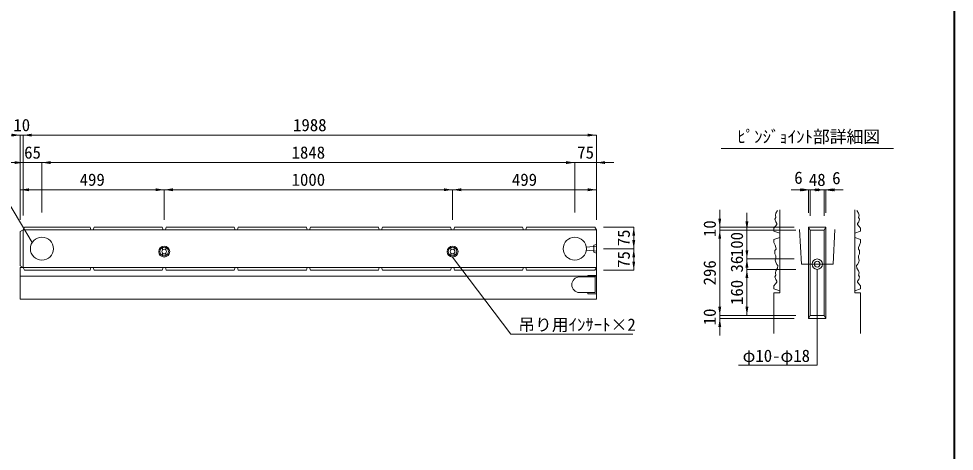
# Model space of a CAD drawing. Units: millimetres at full size. Extents: x 199178 to 219083, y 873019 to 880494.
# Drawn here: x 208261 to 211506, y 876797 to 878297 of the extents above; entities that cross this region are included whole.
import ezdxf
from ezdxf.enums import TextEntityAlignment as Align

# ---------------------------------------------------------------- set-up
doc = ezdxf.new("R2010")
doc.units = ezdxf.units.MM
doc.header["$LTSCALE"] = 20
doc.linetypes.add('DASHED_SPACED', pattern=[12, 6, -6])
for name, color, linetype, lineweight in [('0_2', 7, 'Continuous', 13), ('インサート', 3, 'Continuous', 9), ('ピンジョイント', 1, 'Continuous', 13), ('フランジ', 7, 'Continuous', 13), ('図枠', 7, 'Continuous', 5), ('寸法線', 7, 'Continuous', 13), ('引出線', 4, 'Continuous', 13)]:
    doc.layers.add(name, color=color, linetype=linetype, lineweight=lineweight)
doc.styles.add('ＭＳ ゴシック', font='')
doc.styles.get('ＭＳ ゴシック').set_extended_font_data('MS Gothic')

# ---------------------------------------------------------------- blocks, each defined once
blk = doc.blocks.new('filled_arrow')
at = {"color": 0, "linetype": 'Continuous', "lineweight": -2}
blk.add_solid([(7.5, 1.25), (0, 0), (7.5, -1.25)], dxfattribs=at)

msp = doc.modelspace()

# ---------------------------------------------------------------- linework, layer by layer
at = {"layer": '0_2'}
for p, q in [((210697.63, 877846.65), (211294.67, 877846.65)), ((210887.13, 877608.05), (210884, 877601.81)), ((210887.13, 877622.96), (210885.39, 877616.37)), ((210885.39, 877616.37), (210887.13, 877608.05)), ((210893.02, 877632.32), (210887.13, 877622.96)), ((210900.47, 877345.88), (210900.47, 877633.88)), ((211160.47, 877345.88), (211160.47, 877633.88)), ((211167.91, 877632.32), (211173.81, 877622.96)), ((211173.81, 877622.96), (211175.54, 877616.37)), ((211175.54, 877616.37), (211173.81, 877608.05)), ((211173.81, 877608.05), (211176.93, 877601.81)), ((208276.78, 877564.5), (208281.78, 877574.5)), ((208281.78, 877574.5), (208508.78, 877574.5)), ((208508.78, 877574.5), (208511.78, 877564.5)), ((208519.78, 877564.5), (208522.78, 877574.5)), ((208522.78, 877574.5), (208758.78, 877574.5)), ((208758.78, 877574.5), (208761.78, 877564.5)), ((208769.78, 877564.5), (208772.78, 877574.5)), ((208772.78, 877574.5), (209008.78, 877574.5)), ((209008.78, 877574.5), (209011.78, 877564.5)), ((209019.78, 877564.5), (209022.78, 877574.5)), ((209022.78, 877574.5), (209258.78, 877574.5)), ((209258.78, 877574.5), (209261.78, 877564.5)), ((209269.78, 877564.5), (209272.78, 877574.5)), ((209272.78, 877574.5), (209508.78, 877574.5)), ((209508.78, 877574.5), (209511.78, 877564.5)), ((209519.78, 877564.5), (209522.78, 877574.5)), ((209522.78, 877574.5), (209758.78, 877574.5)), ((209758.78, 877574.5), (209761.78, 877564.5)), ((209769.78, 877564.5), (209772.78, 877574.5)), ((209772.78, 877574.5), (210008.78, 877574.5)), ((210008.78, 877574.5), (210011.78, 877564.5)), ((210019.78, 877564.5), (210022.78, 877574.5)), ((210022.78, 877574.5), (210259.78, 877574.5)), ((210259.78, 877574.5), (210264.78, 877564.5)), ((210886.09, 877577.55), (210880.47, 877570.27)), ((210884, 877601.81), (210886.43, 877592.46)), ((210890.6, 877583.44), (210886.09, 877577.55)), ((210886.43, 877592.46), (210890.25, 877586.91)), ((210890.25, 877586.91), (210890.6, 877583.44)), ((211170.69, 877586.91), (211170.34, 877583.44)), ((211170.34, 877583.44), (211174.85, 877577.55)), ((211174.5, 877592.46), (211170.69, 877586.91)), ((211176.93, 877601.81), (211174.5, 877592.46)), ((211174.85, 877577.55), (211180.47, 877570.27)), ((208266.78, 877559.5), (208276.78, 877564.5)), ((208266.78, 877439.5), (208266.78, 877559.5)), ((208276.78, 877564.5), (210264.78, 877564.5)), ((208276.78, 877434.5), (208276.78, 877564.5)), ((210264.78, 877324.5), (210264.78, 877564.5)), ((210880.47, 877559.88), (210880.47, 877570.27)), ((210880.47, 877559.88), (210900.47, 877553.88)), ((211180.47, 877559.88), (211160.47, 877553.88)), ((211180.47, 877559.88), (211180.47, 877570.27)), ((210880.47, 877531.88), (210900.47, 877537.88)), ((210880.47, 877521.07), (210880.47, 877531.88)), ((210880.47, 877521.07), (210884.35, 877512.05)), ((210884.35, 877512.05), (210887.47, 877503.73)), ((211180.47, 877531.88), (211160.47, 877537.88)), ((211176.58, 877512.05), (211173.46, 877503.73)), ((211180.47, 877521.07), (211176.58, 877512.05)), ((211180.47, 877521.07), (211180.47, 877531.88)), ((210887.82, 877497.84), (210883.31, 877492.99)), ((210883.31, 877492.99), (210884, 877481.55)), ((210884, 877481.55), (210887.47, 877474.61)), ((210887.47, 877503.73), (210887.82, 877497.84)), ((211173.46, 877503.73), (211173.12, 877497.84)), ((211173.12, 877497.84), (211177.62, 877492.99)), ((211176.93, 877481.55), (211173.46, 877474.61)), ((211177.62, 877492.99), (211176.93, 877481.55)), ((210887.47, 877468.37), (210884.7, 877459.36)), ((210884.7, 877459.36), (210886.43, 877453.12)), ((210886.43, 877453.12), (210890.6, 877445.15)), ((210887.47, 877474.61), (210887.47, 877468.37)), ((210890.6, 877445.15), (210894.41, 877441.68)), ((211170.34, 877445.15), (211166.52, 877441.68)), ((211174.5, 877453.12), (211170.34, 877445.15)), ((211173.46, 877474.61), (211173.46, 877468.37)), ((211173.46, 877468.37), (211176.24, 877459.36)), ((211176.24, 877459.36), (211174.5, 877453.12)), ((208266.78, 877439.5), (208276.78, 877434.5)), ((208266.78, 877434.5), (210264.78, 877434.5)), ((208266.78, 877324.5), (208266.78, 877434.5)), ((208276.78, 877434.5), (208281.78, 877424.5)), ((208281.78, 877424.5), (208508.78, 877424.5)), ((208508.78, 877424.5), (208511.78, 877434.5)), ((208519.78, 877434.5), (208522.78, 877424.5)), ((208522.78, 877424.5), (208758.78, 877424.5)), ((208758.78, 877424.5), (208761.78, 877434.5)), ((208769.78, 877434.5), (208772.78, 877424.5)), ((208772.78, 877424.5), (209008.78, 877424.5)), ((209008.78, 877424.5), (209011.78, 877434.5)), ((209019.78, 877434.5), (209022.78, 877424.5)), ((209022.78, 877424.5), (209258.78, 877424.5)), ((209258.78, 877424.5), (209261.78, 877434.5)), ((209269.78, 877434.5), (209272.78, 877424.5)), ((209272.78, 877424.5), (209508.78, 877424.5)), ((209508.78, 877424.5), (209511.78, 877434.5)), ((209519.78, 877434.5), (209522.78, 877424.5)), ((209522.78, 877424.5), (209758.78, 877424.5)), ((209758.78, 877424.5), (209761.78, 877434.5)), ((209769.78, 877434.5), (209772.78, 877424.5)), ((209772.78, 877424.5), (210008.78, 877424.5)), ((210008.78, 877424.5), (210011.78, 877434.5)), ((210019.78, 877434.5), (210022.78, 877424.5)), ((210022.78, 877424.5), (210259.78, 877424.5)), ((210259.78, 877424.5), (210264.78, 877434.5)), ((210887.13, 877422.96), (210885.39, 877416.37)), ((210885.39, 877416.37), (210887.13, 877408.05)), ((210893.02, 877432.32), (210887.13, 877422.96)), ((210894.41, 877441.68), (210893.02, 877432.32)), ((211166.52, 877441.68), (211167.91, 877432.32)), ((211167.91, 877432.32), (211173.81, 877422.96)), ((211173.81, 877422.96), (211175.54, 877416.37)), ((211175.54, 877416.37), (211173.81, 877408.05)), ((208266.78, 877404.5), (210264.78, 877404.5)), ((210887.13, 877408.05), (210884, 877401.81)), ((210884, 877401.81), (210886.43, 877392.46)), ((210890.6, 877383.44), (210886.09, 877377.55)), ((210886.43, 877392.46), (210890.25, 877386.91)), ((210890.25, 877386.91), (210890.6, 877383.44)), ((211170.69, 877386.91), (211170.34, 877383.44)), ((211170.34, 877383.44), (211174.85, 877377.55)), ((211174.5, 877392.46), (211170.69, 877386.91)), ((211173.81, 877408.05), (211176.93, 877401.81)), ((211176.93, 877401.81), (211174.5, 877392.46)), ((210886.09, 877377.55), (210880.47, 877370.27)), ((210880.47, 877359.88), (210880.47, 877370.27)), ((210880.47, 877359.88), (210900.47, 877353.88)), ((210880.47, 877205.88), (210880.47, 877345.88)), ((210880.47, 877345.88), (210900.47, 877345.88)), ((211180.47, 877359.88), (211160.47, 877353.88)), ((211160.47, 877345.88), (211180.47, 877345.88)), ((211174.85, 877377.55), (211180.47, 877370.27)), ((211180.47, 877359.88), (211180.47, 877370.27)), ((211180.47, 877205.88), (211180.47, 877345.88)), ((208266.78, 877324.5), (210264.78, 877324.5))]:
    msp.add_line(p, q, dxfattribs=at)
at = {"layer": '0_2', "linetype": 'DASHED_SPACED'}
for p, q in [((210975.47, 877445.88), (210966.07, 877633.88)), ((211085.47, 877445.88), (211094.87, 877633.88)), ((210975.47, 877445.88), (211085.47, 877445.88))]:
    msp.add_line(p, q, dxfattribs=at)
at = {"layer": '0_2'}
for centre in [(208341.78, 877499.5), (210189.78, 877499.5)]:
    msp.add_circle(centre, 40, dxfattribs=at)
at = {"layer": 'インサート'}
for p, q in [((208760.18, 877503.36), (208760.18, 877495.21)), ((208760.18, 877483.78), (208760.18, 877475.64)), ((208771.38, 877503.36), (208771.38, 877495.21)), ((208771.38, 877483.78), (208771.38, 877475.64)), ((209760.18, 877503.36), (209760.18, 877495.21)), ((209760.18, 877483.78), (209760.18, 877475.64)), ((209771.38, 877503.36), (209771.38, 877495.21)), ((209771.38, 877483.78), (209771.38, 877475.64))]:
    msp.add_line(p, q, dxfattribs=at)
for centre in [(208765.78, 877489.5), (209765.78, 877489.5)]:
    msp.add_circle(centre, 19, dxfattribs=at)
for centre, radius, start, end in [((208765.78, 877489.5), 14.95, 111.99848, 248.00152), ((208765.78, 877489.5), 8, 134.427, 225.573), ((208765.78, 877489.5), 14.95, 68.00152, 111.99848), ((208765.78, 877489.5), 8, 45.573, 134.427), ((208765.78, 877489.5), 8, 225.573, 314.427), ((208765.78, 877489.5), 14.95, 248.00152, 291.99848), ((208765.78, 877489.5), 14.95, 291.99848, 68.00152), ((208765.78, 877489.5), 8, 314.427, 45.573), ((209765.78, 877489.5), 14.95, 111.99848, 248.00152), ((209765.78, 877489.5), 8, 134.427, 225.573), ((209765.78, 877489.5), 14.95, 68.00152, 111.99848), ((209765.78, 877489.5), 8, 45.573, 134.427), ((209765.78, 877489.5), 8, 225.573, 314.427), ((209765.78, 877489.5), 14.95, 248.00152, 291.99848), ((209765.78, 877489.5), 14.95, 291.99848, 68.00152), ((209765.78, 877489.5), 8, 314.427, 45.573)]:
    msp.add_arc(centre, radius, start, end, dxfattribs=at)
at = {"layer": 'ピンジョイント'}
for p, q in [((211000.47, 877257.88), (211000.47, 877573.88)), ((211060.47, 877573.88), (211000.47, 877573.88)), ((211000.47, 877573.88), (211006.47, 877563.88)), ((211054.47, 877563.88), (211060.47, 877573.88)), ((211060.47, 877257.88), (211060.47, 877573.88)), ((211006.47, 877267.88), (211006.47, 877563.88)), ((211054.47, 877563.88), (211006.47, 877563.88)), ((211054.47, 877267.88), (211054.47, 877563.88)), ((210264.78, 877514.5), (210255.78, 877511.5)), ((210255.78, 877487.5), (210255.78, 877511.5)), ((210264.78, 877484.5), (210255.78, 877487.5)), ((211000.47, 877257.88), (211006.47, 877267.88)), ((211060.47, 877257.88), (211000.47, 877257.88)), ((211054.47, 877267.88), (211006.47, 877267.88)), ((211060.47, 877257.88), (211054.47, 877267.88))]:
    msp.add_line(p, q, dxfattribs=at)
at = {"layer": 'ピンジョイント', "linetype": 'DASHED_SPACED'}
for p, q in [((210264.78, 877508.5), (210229.78, 877504.5)), ((210264.78, 877490.5), (210229.78, 877494.5))]:
    msp.add_line(p, q, dxfattribs=at)
at = {"layer": 'ピンジョイント'}
for radius in [18, 10]:
    msp.add_circle((211030.47, 877445.88), radius, dxfattribs=at)
at = {"layer": 'フランジ'}
for p, q in [((210260.28, 877401.5), (210206.28, 877401.5)), ((210234.78, 877401.5), (210234.78, 877406)), ((210264.78, 877406), (210234.78, 877406)), ((210260.28, 877347.5), (210260.28, 877401.5)), ((210260.28, 877347.5), (210206.28, 877347.5)), ((210234.78, 877343), (210234.78, 877347.5)), ((210264.78, 877343), (210234.78, 877343))]:
    msp.add_line(p, q, dxfattribs=at)
msp.add_arc((210206.28, 877374.5), 27, 90, 270, dxfattribs=at)
at = {"layer": '図枠', "lineweight": 40}
msp.add_line((211505.78, 880194.32), (211505.78, 873269.32), dxfattribs=at)
at = {"layer": '寸法線'}
for p, q in [((208206.78, 877893.45), (208336.78, 877893.45)), ((208266.78, 877609.5), (208266.78, 877893.45)), ((208276.78, 877614.5), (208276.78, 877893.45)), ((208276.78, 877893.45), (210264.78, 877893.45)), ((208276.78, 877614.5), (208276.78, 877893.45)), ((210264.78, 877614.5), (210264.78, 877893.45)), ((208401.78, 877798.22), (208216.78, 877798.22)), ((208276.78, 877614.5), (208276.78, 877798.22)), ((208341.78, 877798.22), (210189.78, 877798.22)), ((208341.78, 877624.5), (208341.78, 877798.22)), ((208341.78, 877624.5), (208341.78, 877798.22)), ((210129.78, 877798.22), (210324.78, 877798.22)), ((210189.78, 877624.5), (210189.78, 877798.22)), ((210189.78, 877624.5), (210189.78, 877798.22)), ((210264.78, 877624.5), (210264.78, 877798.22)), ((208266.78, 877703.93), (208765.78, 877703.93)), ((208266.78, 877599.5), (208266.78, 877703.93)), ((208765.78, 877599.5), (208765.78, 877703.93)), ((208765.78, 877703.93), (209765.78, 877703.93)), ((208765.78, 877599.5), (208765.78, 877703.93)), ((209765.78, 877599.5), (209765.78, 877703.93)), ((209765.78, 877703.93), (210264.78, 877703.93)), ((209765.78, 877599.5), (209765.78, 877703.93)), ((210264.78, 877599.5), (210264.78, 877703.93)), ((211066.47, 877703.61), (210940.47, 877703.61)), ((210946.47, 877703.61), (211114.47, 877703.61)), ((210994.47, 877703.61), (211120.47, 877703.61)), ((211000.47, 877623.88), (211000.47, 877703.61)), ((211006.47, 877613.88), (211006.47, 877703.61)), ((211006.47, 877613.88), (211006.47, 877703.61)), ((211054.47, 877613.88), (211054.47, 877703.61)), ((211054.47, 877613.88), (211054.47, 877703.61)), ((211060.47, 877623.88), (211060.47, 877703.61)), ((210692.46, 877503.88), (210692.46, 877633.88)), ((210786.62, 877623.88), (210786.62, 877403.88)), ((210289.78, 877574.5), (210394.18, 877574.5)), ((210394.18, 877574.5), (210394.18, 877439.5)), ((210950.47, 877573.88), (210692.46, 877573.88)), ((210394.18, 877559.5), (210394.18, 877424.5)), ((210692.46, 877563.88), (210692.46, 877267.88)), ((210956.47, 877563.88), (210692.46, 877563.88)), ((210956.47, 877563.88), (210692.46, 877563.88)), ((210956.47, 877563.88), (210786.62, 877563.88)), ((210786.62, 877523.88), (210786.62, 877367.88)), ((210289.78, 877499.5), (210394.18, 877499.5)), ((210289.78, 877499.5), (210394.18, 877499.5)), ((210950.47, 877463.88), (210786.62, 877463.88)), ((210950.47, 877463.88), (210786.62, 877463.88)), ((210289.78, 877424.5), (210394.18, 877424.5)), ((210956.47, 877427.88), (210786.62, 877427.88)), ((210786.62, 877427.88), (210786.62, 877267.88)), ((210956.47, 877427.88), (210786.62, 877427.88)), ((210692.46, 877327.88), (210692.46, 877197.88)), ((210956.47, 877267.88), (210692.46, 877267.88)), ((210956.47, 877267.88), (210692.46, 877267.88)), ((210950.47, 877257.88), (210692.46, 877257.88)), ((210956.47, 877267.88), (210786.62, 877267.88))]:
    msp.add_line(p, q, dxfattribs=at)
at = {"layer": '引出線'}
for points in [[(208308.05, 877521), (208201.15, 877700.57), (207656.48, 877700.57)], [(209765.78, 877470.5), (209968.44, 877203.16), (210391.13, 877203.16)], [(211030.47, 877427.88), (211030.47, 877095.6), (210757.17, 877095.6)]]:
    msp.add_lwpolyline(points, dxfattribs=at)

# ---------------------------------------------------------------- block references
at = {"layer": '寸法線', "xscale": 4, "yscale": 4}
for p, rotation in [((208266.78, 877893.45), 180), ((210264.78, 877893.45), 180), ((208276.78, 877798.22), 180), ((210189.78, 877798.22), 180), ((210189.78, 877798.22), 180), ((208765.78, 877703.93), 180), ((209765.78, 877703.93), 180), ((210264.78, 877703.93), 180), ((211000.47, 877703.61), 180), ((211006.47, 877703.61), 180), ((211054.47, 877703.61), 180), ((210394.18, 877574.5), 270), ((210692.46, 877573.88), 90), ((210786.62, 877563.88), 90), ((210692.46, 877563.88), 270), ((210692.46, 877563.88), 270), ((210394.18, 877499.5), 90), ((210394.18, 877499.5), 270), ((210786.62, 877463.88), 90), ((210394.18, 877424.5), 90), ((210786.62, 877463.88), 270), ((210786.62, 877427.88), 270), ((210786.62, 877427.88), 270), ((210692.46, 877267.88), 90), ((210692.46, 877267.88), 90), ((210786.62, 877267.88), 90), ((210692.46, 877257.88), 270)]:
    msp.add_blockref('filled_arrow', p, dxfattribs=dict(at, rotation=rotation))
for p in [(208276.78, 877893.45), (208276.78, 877893.45), (208341.78, 877798.22), (208341.78, 877798.22), (210264.78, 877798.22), (208266.78, 877703.93), (208765.78, 877703.93), (209765.78, 877703.93), (211006.47, 877703.61), (211054.47, 877703.61), (211060.47, 877703.61)]:
    msp.add_blockref('filled_arrow', p, dxfattribs=at)
at = {"layer": '引出線', "xscale": 0.16, "yscale": 0.16}
for p, rotation in [((208308.05, 877521), 120.8), ((209765.78, 877470.5), 307.2), ((211030.47, 877427.88), 270)]:
    msp.add_blockref('filled_arrow', p, dxfattribs=dict(at, rotation=rotation))

# ---------------------------------------------------------------- texts
at = {"layer": '0_2', "style": 'ＭＳ ゴシック'}
msp.add_text('ﾋﾟﾝｼﾞｮｲﾝﾄ部詳細図', height=42.72, dxfattribs=at).set_placement((211001.05, 877888.02), align=Align.MIDDLE_CENTER)
at = {"layer": '寸法線', "style": 'ＭＳ ゴシック'}
for s, p in [('10', (208271.78, 877928.45)), ('1988', (209270.78, 877928.45)), ('65', (208309.28, 877833.22)), ('1848', (209265.78, 877833.22)), ('75', (210227.28, 877833.22)), ('499', (208516.28, 877738.93)), ('1000', (209265.78, 877738.93)), ('499', (210015.28, 877738.93)), ('6', (210965.29, 877745.83)), ('48', (211030.47, 877738.61)), ('6', (211096.87, 877744.62))]:
    msp.add_text(s, height=42.72, dxfattribs=at).set_placement(p, align=Align.MIDDLE_CENTER)
for s, p in [('10', (210657.46, 877568.88)), ('75', (210359.18, 877537)), ('100', (210751.62, 877513.88)), ('75', (210359.18, 877462)), ('296', (210657.46, 877415.88)), ('36', (210751.62, 877445.88)), ('160', (210751.62, 877347.88)), ('10', (210657.46, 877262.88))]:
    msp.add_text(s, height=42.72, rotation=90, dxfattribs=at).set_placement(p, align=Align.MIDDLE_CENTER)
at = {"layer": '引出線', "style": 'ＭＳ ゴシック'}
msp.add_text('吊り用ｲﾝｻｰﾄ×2', height=42.72, dxfattribs=at).set_placement((209993.44, 877257.39), align=Align.TOP_LEFT)
msp.add_text('φ10-φ18', height=42.72, dxfattribs=at).set_placement((211005.47, 877149.6), align=Align.TOP_RIGHT)

doc.saveas('drawing.dxf')
